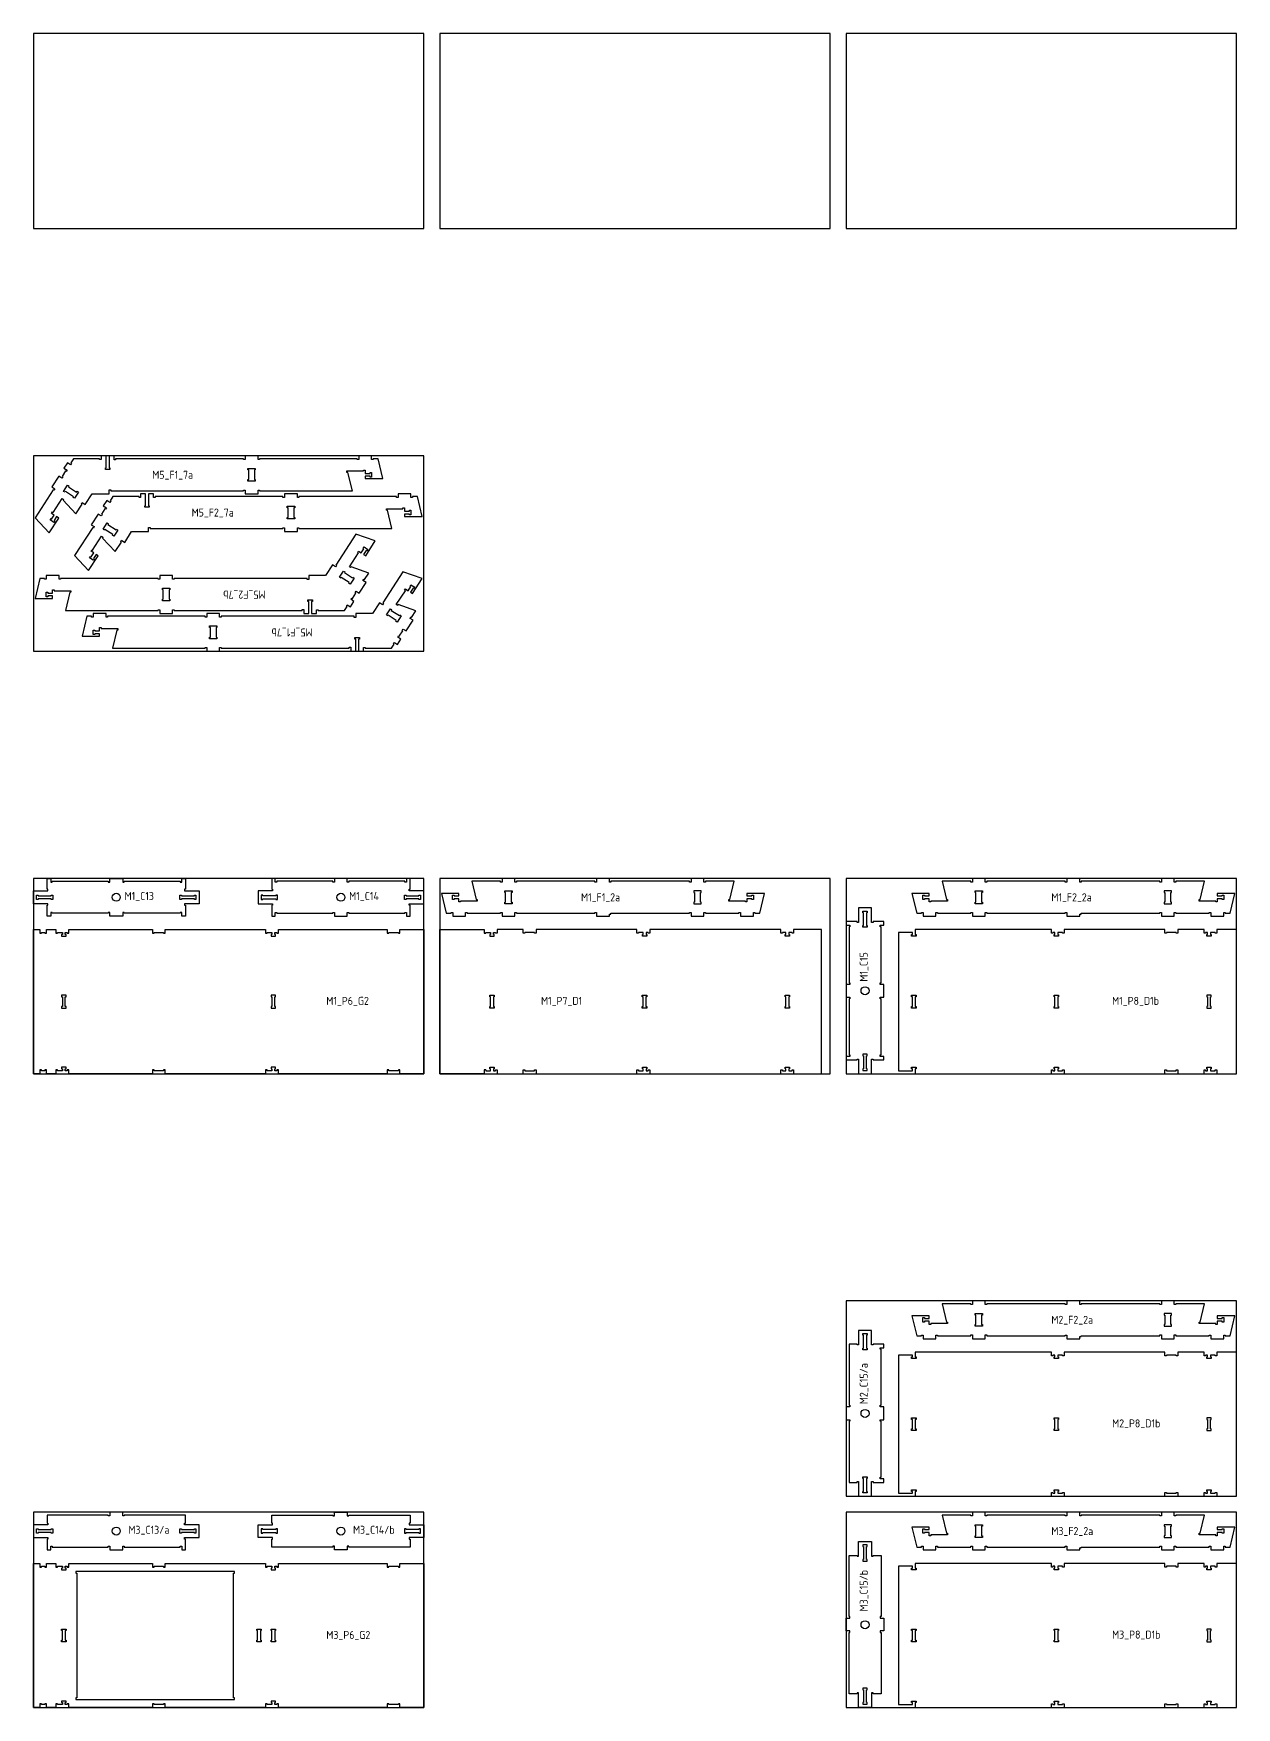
# Model space of a CAD drawing. Header units: millimetres. Extents: x -18174 to 50972, y 6312 to 16778.
# Drawn here: x -2268 to 5252, y 6313 to 16773 of the extents above; entities that cross this region are included whole.
import ezdxf

# ---------------------------------------------------------------- set-up
doc = ezdxf.new("R2010")
doc.units = ezdxf.units.MM
doc.header["$MEASUREMENT"] = 0
for name, color, linetype in [('freeswerk_CODES', 50, 'Continuous'), ('freeswerk_ELEMENTEN', 7, 'Continuous'), ('freeswerk_PLATEN', 3, 'Continuous')]:
    doc.layers.add(name, color=color, linetype=linetype)

msp = doc.modelspace()

# ---------------------------------------------------------------- linework, layer by layer
for centre in [(-1750, 11375), (-346, 11375), (2930, 10791), (2930, 8150), (-1750, 7415), (-346, 7415), (2930, 6830)]:
    msp.add_circle(centre, 25)
at = {"layer": 'freeswerk_ELEMENTEN'}
for points in [[(-2085, 14002), (-2091, 13994), (-2110, 14006), (-2153, 13939), (-2134, 13927), (-2140, 13918), (-2144, 13921), (-2258, 13746), (-2170, 13653), (-2110, 13745), (-2123, 13754), (-2139, 13729), (-2135, 13726), (-2140, 13717), (-2164, 13733), (-2158, 13741), (-2154, 13738), (-2138, 13763), (-2155, 13774), (-2149, 13783), (-2145, 13780), (-2088, 13867), (-2080, 13861), (-2083, 13856), (-2003, 13771), (-1964, 13831), (-1968, 13833), (-1963, 13842), (-1944, 13829), (-1900, 13897), (-1795, 13897), (-1795, 13921), (-1785, 13921), (-1785, 13915), (-954, 13915), (-954, 13920), (-944, 13920), (-944, 13897), (-864, 13897), (-864, 13920), (-854, 13920), (-854, 13915), (-274, 13915), (-302, 14029), (-308, 14029), (-308, 14039), (-204, 14039), (-204, 14044), (-194, 14044), (-194, 14024), (-164, 14024), (-164, 14029), (-154, 14029), (-154, 14001), (-164, 14001), (-164, 14006), (-194, 14006), (-194, 13991), (-84, 13991), (-114, 14115), (-144, 14115), (-144, 14110), (-154, 14110), (-154, 14133), (-234, 14133), (-234, 14110), (-244, 14110), (-244, 14115), (-854, 14115), (-854, 14110), (-864, 14110), (-864, 14133), (-944, 14133), (-944, 14110), (-954, 14110), (-954, 14115), (-1754, 14115), (-1754, 14109), (-1764, 14109), (-1764, 14133), (-1795, 14133), (-1795, 14058), (-1790, 14058), (-1790, 14048), (-1818, 14048), (-1818, 14058), (-1813, 14058), (-1813, 14133), (-1844, 14133), (-1844, 14110), (-1854, 14110), (-1854, 14115), (-2018, 14115), (-2035, 14089), (-2031, 14086), (-2036, 14078), (-2055, 14090), (-2077, 14057), (-2058, 14044), (-2063, 14036), (-2067, 14039), (-2089, 14005)], [(-881, 14055), (-881, 14045), (-886, 14045), (-886, 13985), (-881, 13985), (-881, 13975), (-927, 13975), (-927, 13985), (-922, 13985), (-922, 14045), (-927, 14045), (-927, 14055)], [(-2070, 13906), (-2079, 13911), (-2054, 13950), (-2045, 13944), (-2048, 13940), (-1998, 13907), (-1995, 13912), (-1987, 13906), (-2012, 13868), (-2020, 13873), (-2017, 13877), (-2068, 13910)], [(-1839, 13766), (-1844, 13758), (-1864, 13770), (-1907, 13703), (-1888, 13691), (-1893, 13682), (-1897, 13685), (-2011, 13510), (-1924, 13417), (-1864, 13509), (-1876, 13518), (-1893, 13493), (-1889, 13490), (-1894, 13481), (-1917, 13497), (-1912, 13505), (-1908, 13502), (-1891, 13527), (-1908, 13538), (-1903, 13547), (-1899, 13544), (-1842, 13631), (-1834, 13625), (-1837, 13620), (-1757, 13535), (-1718, 13595), (-1722, 13597), (-1717, 13606), (-1697, 13593), (-1654, 13661), (-1549, 13661), (-1549, 13685), (-1539, 13685), (-1539, 13679), (-708, 13679), (-708, 13684), (-698, 13684), (-698, 13661), (-618, 13661), (-618, 13684), (-608, 13684), (-608, 13679), (-28, 13679), (-55, 13793), (-61, 13793), (-61, 13803), (42, 13803), (42, 13808), (52, 13808), (52, 13788), (82, 13788), (82, 13793), (92, 13793), (92, 13765), (82, 13765), (82, 13770), (52, 13770), (52, 13755), (162, 13755), (132, 13879), (102, 13879), (102, 13874), (92, 13874), (92, 13897), (12, 13897), (12, 13874), (2, 13874), (2, 13879), (-608, 13879), (-608, 13874), (-618, 13874), (-618, 13897), (-698, 13897), (-698, 13874), (-708, 13874), (-708, 13879), (-1508, 13879), (-1508, 13873), (-1518, 13873), (-1518, 13897), (-1549, 13897), (-1549, 13822), (-1544, 13822), (-1544, 13812), (-1572, 13812), (-1572, 13822), (-1567, 13822), (-1567, 13897), (-1598, 13897), (-1598, 13874), (-1608, 13874), (-1608, 13879), (-1772, 13879), (-1788, 13853), (-1784, 13850), (-1790, 13842), (-1809, 13854), (-1831, 13821), (-1812, 13808), (-1817, 13800), (-1821, 13803), (-1843, 13769)], [(-635, 13819), (-635, 13809), (-640, 13809), (-640, 13749), (-635, 13749), (-635, 13739), (-681, 13739), (-681, 13749), (-676, 13749), (-676, 13809), (-681, 13809), (-681, 13819)], [(-1824, 13670), (-1832, 13675), (-1807, 13714), (-1799, 13708), (-1802, 13704), (-1751, 13671), (-1749, 13676), (-1740, 13670), (-1765, 13632), (-1774, 13637), (-1771, 13641), (-1821, 13674)], [(-557, 13367), (-1388, 13367), (-1388, 13362), (-1398, 13362), (-1398, 13385), (-1478, 13385), (-1478, 13362), (-1488, 13362), (-1488, 13367), (-2098, 13367), (-2098, 13362), (-2108, 13362), (-2108, 13385), (-2188, 13385), (-2188, 13362), (-2198, 13362), (-2198, 13367), (-2228, 13367), (-2258, 13243), (-2148, 13243), (-2148, 13258), (-2178, 13258), (-2178, 13253), (-2188, 13253), (-2188, 13281), (-2178, 13281), (-2178, 13276), (-2148, 13276), (-2148, 13296), (-2138, 13296), (-2138, 13291), (-2034, 13291), (-2034, 13281), (-2040, 13281), (-2068, 13167), (-1488, 13167), (-1488, 13172), (-1478, 13172), (-1478, 13149), (-1398, 13149), (-1398, 13172), (-1388, 13172), (-1388, 13167), (-588, 13167), (-588, 13173), (-578, 13173), (-578, 13149), (-547, 13149), (-547, 13224), (-552, 13224), (-552, 13234), (-524, 13234), (-524, 13224), (-529, 13224), (-529, 13149), (-498, 13149), (-498, 13172), (-488, 13172), (-488, 13167), (-324, 13167), (-307, 13192), (-311, 13195), (-306, 13203), (-286, 13191), (-265, 13224), (-284, 13237), (-278, 13245), (-274, 13242), (-252, 13276), (-257, 13279), (-251, 13287), (-232, 13275), (-188, 13342), (-208, 13354), (-202, 13363), (-198, 13360), (-171, 13401), (-282, 13440), (-285, 13435), (-293, 13440), (-237, 13527), (-241, 13530), (-236, 13538), (-219, 13527), (-203, 13553), (-207, 13555), (-201, 13564), (-178, 13548), (-183, 13540), (-188, 13543), (-204, 13518), (-191, 13509), (-131, 13602), (-252, 13644), (-378, 13450), (-373, 13448), (-379, 13439), (-398, 13452), (-442, 13385), (-547, 13385), (-547, 13360), (-557, 13360)], [(-263, 13131), (-1094, 13131), (-1094, 13126), (-1104, 13126), (-1104, 13149), (-1184, 13149), (-1184, 13126), (-1194, 13126), (-1194, 13131), (-1804, 13131), (-1804, 13126), (-1814, 13126), (-1814, 13149), (-1894, 13149), (-1894, 13126), (-1904, 13126), (-1904, 13131), (-1934, 13131), (-1964, 13007), (-1854, 13007), (-1854, 13022), (-1884, 13022), (-1884, 13017), (-1894, 13017), (-1894, 13045), (-1884, 13045), (-1884, 13040), (-1854, 13040), (-1854, 13060), (-1844, 13060), (-1844, 13055), (-1741, 13055), (-1741, 13045), (-1746, 13045), (-1774, 12931), (-1194, 12931), (-1194, 12936), (-1184, 12936), (-1184, 12913), (-1104, 12913), (-1104, 12936), (-1094, 12936), (-1094, 12931), (-294, 12931), (-294, 12937), (-284, 12937), (-284, 12913), (-253, 12913), (-253, 12988), (-258, 12988), (-258, 12998), (-230, 12998), (-230, 12988), (-235, 12988), (-235, 12913), (-204, 12913), (-204, 12936), (-194, 12936), (-194, 12931), (-30, 12931), (-13, 12956), (-17, 12959), (-12, 12967), (7, 12955), (29, 12988), (10, 13001), (15, 13009), (19, 13006), (41, 13040), (37, 13043), (43, 13051), (62, 13039), (105, 13106), (86, 13118), (92, 13127), (96, 13124), (123, 13165), (12, 13204), (9, 13199), (0, 13204), (57, 13291), (52, 13294), (58, 13302), (75, 13291), (91, 13317), (87, 13319), (92, 13328), (116, 13312), (110, 13304), (106, 13307), (90, 13282), (102, 13273), (162, 13366), (42, 13408), (-84, 13214), (-80, 13212), (-85, 13203), (-104, 13216), (-148, 13149), (-253, 13149), (-253, 13124), (-263, 13124)], [(-294, 13341), (-344, 13374), (-347, 13369), (-355, 13375), (-330, 13413), (-322, 13408), (-324, 13404), (-274, 13371), (-271, 13375), (-263, 13370), (-288, 13331), (-296, 13337)], [(-1420, 13237), (-1415, 13237), (-1415, 13227), (-1461, 13227), (-1461, 13237), (-1456, 13237), (-1456, 13297), (-1461, 13297), (-1461, 13307), (-1415, 13307), (-1415, 13297), (-1420, 13297)], [(0, 13105), (-50, 13138), (-53, 13133), (-61, 13139), (-36, 13177), (-28, 13172), (-31, 13168), (20, 13135), (22, 13139), (31, 13134), (6, 13095), (-3, 13101)], [(-1126, 13001), (-1121, 13001), (-1121, 12991), (-1167, 12991), (-1167, 13001), (-1162, 13001), (-1162, 13061), (-1167, 13061), (-1167, 13071), (-1121, 13071), (-1121, 13061), (-1126, 13061)], [(-1790, 11280), (-1800, 11280), (-1800, 11275), (-2150, 11275), (-2150, 11280), (-2160, 11280), (-2160, 11257), (-2182, 11257), (-2182, 11325), (-2177, 11325), (-2177, 11335), (-2268, 11335), (-2268, 11415), (-2177, 11415), (-2177, 11425), (-2182, 11425), (-2182, 11493), (-2160, 11493), (-2160, 11470), (-2150, 11470), (-2150, 11475), (-1800, 11475), (-1800, 11470), (-1790, 11470), (-1790, 11493), (-1710, 11493), (-1710, 11470), (-1700, 11470), (-1700, 11475), (-1350, 11475), (-1350, 11470), (-1340, 11470), (-1340, 11493), (-1318, 11493), (-1318, 11425), (-1323, 11425), (-1323, 11415), (-1232, 11415), (-1232, 11335), (-1323, 11335), (-1323, 11325), (-1318, 11325), (-1318, 11257), (-1340, 11257), (-1340, 11280), (-1350, 11280), (-1350, 11275), (-1700, 11275), (-1700, 11280), (-1710, 11280), (-1710, 11257), (-1790, 11257)], [(86, 11425), (86, 11493), (64, 11493), (64, 11470), (54, 11470), (54, 11475), (-296, 11475), (-296, 11470), (-306, 11470), (-306, 11493), (-386, 11493), (-386, 11470), (-396, 11470), (-396, 11475), (-746, 11475), (-746, 11470), (-756, 11470), (-756, 11493), (-778, 11493), (-778, 11425), (-773, 11425), (-773, 11415), (-864, 11415), (-864, 11335), (-773, 11335), (-773, 11325), (-778, 11325), (-778, 11257), (-756, 11257), (-756, 11280), (-746, 11280), (-746, 11275), (-396, 11275), (-396, 11280), (-386, 11280), (-386, 11257), (-306, 11257), (-306, 11280), (-296, 11280), (-296, 11275), (54, 11275), (54, 11280), (64, 11280), (64, 11257), (86, 11257), (86, 11325), (81, 11325), (81, 11335), (172, 11335), (172, 11415), (81, 11415), (81, 11425)], [(506, 11351), (402, 11351), (402, 11346), (392, 11346), (392, 11366), (362, 11366), (362, 11361), (352, 11361), (352, 11389), (362, 11389), (362, 11384), (392, 11384), (392, 11399), (282, 11399), (313, 11275), (343, 11275), (343, 11280), (353, 11280), (353, 11257), (433, 11257), (433, 11280), (443, 11280), (443, 11275), (651, 11275), (651, 11281), (661, 11281), (661, 11257), (741, 11257), (741, 11281), (751, 11281), (751, 11275), (1242, 11275), (1242, 11280), (1252, 11280), (1252, 11257), (1332, 11257), (1332, 11270), (1342, 11270), (1342, 11275), (1833, 11275), (1833, 11281), (1843, 11281), (1843, 11257), (1923, 11257), (1923, 11281), (1933, 11281), (1933, 11275), (2142, 11275), (2142, 11280), (2152, 11280), (2152, 11257), (2232, 11257), (2232, 11280), (2242, 11280), (2242, 11275), (2272, 11275), (2302, 11399), (2192, 11399), (2192, 11384), (2222, 11384), (2222, 11389), (2232, 11389), (2232, 11361), (2222, 11361), (2222, 11366), (2192, 11366), (2192, 11346), (2182, 11346), (2182, 11351), (2079, 11351), (2079, 11361), (2085, 11361), (2112, 11475), (1933, 11475), (1933, 11470), (1923, 11470), (1923, 11493), (1843, 11493), (1843, 11470), (1833, 11470), (1833, 11475), (1342, 11475), (1342, 11470), (1332, 11470), (1332, 11493), (1252, 11493), (1252, 11470), (1242, 11470), (1242, 11475), (751, 11475), (751, 11470), (741, 11470), (741, 11493), (661, 11493), (661, 11470), (651, 11470), (651, 11475), (472, 11475), (500, 11361), (506, 11361)], [(683, 11345), (683, 11405), (678, 11405), (678, 11415), (724, 11415), (724, 11405), (719, 11405), (719, 11345), (724, 11345), (724, 11335), (678, 11335), (678, 11345)], [(1860, 11415), (1860, 11405), (1865, 11405), (1865, 11345), (1860, 11345), (1860, 11335), (1906, 11335), (1906, 11345), (1901, 11345), (1901, 11405), (1906, 11405), (1906, 11415)], [(3446, 11351), (3342, 11351), (3342, 11346), (3332, 11346), (3332, 11366), (3302, 11366), (3302, 11361), (3292, 11361), (3292, 11389), (3302, 11389), (3302, 11384), (3332, 11384), (3332, 11399), (3222, 11399), (3253, 11275), (3283, 11275), (3283, 11280), (3293, 11280), (3293, 11257), (3373, 11257), (3373, 11280), (3383, 11280), (3383, 11275), (3591, 11275), (3591, 11281), (3601, 11281), (3601, 11257), (3681, 11257), (3681, 11281), (3691, 11281), (3691, 11275), (4182, 11275), (4182, 11280), (4192, 11280), (4192, 11257), (4272, 11257), (4272, 11270), (4282, 11270), (4282, 11275), (4773, 11275), (4773, 11281), (4783, 11281), (4783, 11257), (4863, 11257), (4863, 11281), (4873, 11281), (4873, 11275), (5082, 11275), (5082, 11280), (5092, 11280), (5092, 11257), (5172, 11257), (5172, 11280), (5182, 11280), (5182, 11275), (5212, 11275), (5242, 11399), (5132, 11399), (5132, 11384), (5162, 11384), (5162, 11389), (5172, 11389), (5172, 11361), (5162, 11361), (5162, 11366), (5132, 11366), (5132, 11346), (5122, 11346), (5122, 11351), (5019, 11351), (5019, 11361), (5025, 11361), (5052, 11475), (4873, 11475), (4873, 11470), (4863, 11470), (4863, 11493), (4783, 11493), (4783, 11470), (4773, 11470), (4773, 11475), (4282, 11475), (4282, 11470), (4272, 11470), (4272, 11493), (4192, 11493), (4192, 11470), (4182, 11470), (4182, 11475), (3691, 11475), (3691, 11470), (3681, 11470), (3681, 11493), (3601, 11493), (3601, 11470), (3591, 11470), (3591, 11475), (3412, 11475), (3440, 11361), (3446, 11361)], [(3623, 11345), (3623, 11405), (3618, 11405), (3618, 11415), (3664, 11415), (3664, 11405), (3659, 11405), (3659, 11345), (3664, 11345), (3664, 11335), (3618, 11335), (3618, 11345)], [(4800, 11415), (4800, 11405), (4805, 11405), (4805, 11345), (4800, 11345), (4800, 11335), (4846, 11335), (4846, 11345), (4841, 11345), (4841, 11405), (4846, 11405), (4846, 11415)], [(-2157, 11389), (-2147, 11389), (-2147, 11361), (-2157, 11361), (-2157, 11366), (-2238, 11366), (-2238, 11361), (-2248, 11361), (-2248, 11389), (-2238, 11389), (-2238, 11384), (-2157, 11384)], [(-1262, 11361), (-1262, 11366), (-1343, 11366), (-1343, 11361), (-1353, 11361), (-1353, 11389), (-1343, 11389), (-1343, 11384), (-1262, 11384), (-1262, 11389), (-1252, 11389), (-1252, 11361)], [(-834, 11384), (-834, 11389), (-844, 11389), (-844, 11361), (-834, 11361), (-834, 11366), (-753, 11366), (-753, 11361), (-743, 11361), (-743, 11389), (-753, 11389), (-753, 11384)], [(142, 11366), (61, 11366), (61, 11361), (51, 11361), (51, 11389), (61, 11389), (61, 11384), (142, 11384), (142, 11389), (152, 11389), (152, 11361), (142, 11361)], [(2880, 11223), (2812, 11223), (2812, 11201), (2835, 11201), (2835, 11191), (2830, 11191), (2830, 10841), (2835, 10841), (2835, 10831), (2812, 10831), (2812, 10751), (2835, 10751), (2835, 10741), (2830, 10741), (2830, 10391), (2835, 10391), (2835, 10381), (2812, 10381), (2812, 10359), (2880, 10359), (2880, 10364), (2890, 10364), (2890, 10273), (2970, 10273), (2970, 10364), (2980, 10364), (2980, 10359), (3048, 10359), (3048, 10381), (3025, 10381), (3025, 10391), (3030, 10391), (3030, 10741), (3025, 10741), (3025, 10751), (3048, 10751), (3048, 10831), (3025, 10831), (3025, 10841), (3030, 10841), (3030, 11191), (3025, 11191), (3025, 11201), (3048, 11201), (3048, 11223), (2980, 11223), (2980, 11218), (2970, 11218), (2970, 11309), (2890, 11309), (2890, 11218), (2880, 11218)], [(2939, 11279), (2939, 11198), (2944, 11198), (2944, 11188), (2916, 11188), (2916, 11198), (2921, 11198), (2921, 11279), (2916, 11279), (2916, 11289), (2944, 11289), (2944, 11279)], [(-2057, 10291), (-2069, 10291), (-2069, 10303), (-2064, 10303), (-2064, 10313), (-2092, 10313), (-2092, 10303), (-2087, 10303), (-2087, 10291), (-2117, 10291), (-2117, 10296), (-2127, 10296), (-2127, 10273), (-2187, 10273), (-2187, 10296), (-2197, 10296), (-2197, 10291), (-2217, 10291), (-2217, 10296), (-2227, 10296), (-2227, 10273), (-2268, 10273), (-2268, 11173), (-2227, 11173), (-2227, 11150), (-2217, 11150), (-2217, 11155), (-2197, 11155), (-2197, 11150), (-2187, 11150), (-2187, 11173), (-2127, 11173), (-2127, 11150), (-2117, 11150), (-2117, 11155), (-2087, 11155), (-2087, 11143), (-2092, 11143), (-2092, 11133), (-2064, 11133), (-2064, 11143), (-2069, 11143), (-2069, 11155), (-2057, 11155), (-2057, 11150), (-2047, 11150), (-2047, 11173), (-1524, 11173), (-1524, 11150), (-1514, 11150), (-1514, 11155), (-1454, 11155), (-1454, 11150), (-1444, 11150), (-1444, 11173), (-817, 11173), (-817, 11150), (-807, 11150), (-807, 11155), (-777, 11155), (-777, 11143), (-782, 11143), (-782, 11133), (-754, 11133), (-754, 11143), (-759, 11143), (-759, 11155), (-747, 11155), (-747, 11150), (-737, 11150), (-737, 11173), (-57, 11173), (-57, 11150), (-47, 11150), (-47, 11155), (13, 11155), (13, 11150), (23, 11150), (23, 11173), (172, 11173), (172, 10273), (23, 10273), (23, 10296), (13, 10296), (13, 10291), (-47, 10291), (-47, 10296), (-57, 10296), (-57, 10273), (-737, 10273), (-737, 10296), (-747, 10296), (-747, 10291), (-759, 10291), (-759, 10303), (-754, 10303), (-754, 10313), (-782, 10313), (-782, 10303), (-777, 10303), (-777, 10291), (-807, 10291), (-807, 10296), (-817, 10296), (-817, 10273), (-1444, 10273), (-1444, 10296), (-1454, 10296), (-1454, 10291), (-1514, 10291), (-1514, 10296), (-1524, 10296), (-1524, 10273), (-2047, 10273), (-2047, 10296), (-2057, 10296)], [(4885, 11150), (4875, 11150), (4875, 11155), (4815, 11155), (4815, 11150), (4805, 11150), (4805, 11173), (4175, 11173), (4175, 11150), (4165, 11150), (4165, 11155), (4135, 11155), (4135, 11143), (4140, 11143), (4140, 11133), (4112, 11133), (4112, 11143), (4117, 11143), (4117, 11155), (4105, 11155), (4105, 11150), (4095, 11150), (4095, 11173), (3244, 11173), (3244, 11143), (3249, 11143), (3249, 11133), (3221, 11133), (3221, 11143), (3226, 11143), (3226, 11155), (3139, 11155), (3139, 10291), (3226, 10291), (3226, 10303), (3221, 10303), (3221, 10313), (3249, 10313), (3249, 10303), (3244, 10303), (3244, 10273), (4095, 10273), (4095, 10296), (4105, 10296), (4105, 10291), (4117, 10291), (4117, 10303), (4112, 10303), (4112, 10313), (4140, 10313), (4140, 10303), (4135, 10303), (4135, 10291), (4165, 10291), (4165, 10296), (4175, 10296), (4175, 10273), (4805, 10273), (4805, 10296), (4815, 10296), (4815, 10291), (4875, 10291), (4875, 10296), (4885, 10296), (4885, 10273), (5049, 10273), (5049, 10296), (5059, 10296), (5059, 10291), (5071, 10291), (5071, 10303), (5066, 10303), (5066, 10313), (5094, 10313), (5094, 10303), (5089, 10303), (5089, 10291), (5119, 10291), (5119, 10296), (5129, 10296), (5129, 10273), (5252, 10273), (5252, 11173), (5129, 11173), (5129, 11150), (5119, 11150), (5119, 11155), (5089, 11155), (5089, 11143), (5094, 11143), (5094, 11133), (5066, 11133), (5066, 11143), (5071, 11143), (5071, 11155), (5059, 11155), (5059, 11150), (5049, 11150), (5049, 11173), (4885, 11173)], [(-2064, 10683), (-2064, 10693), (-2069, 10693), (-2069, 10753), (-2064, 10753), (-2064, 10763), (-2092, 10763), (-2092, 10753), (-2087, 10753), (-2087, 10693), (-2092, 10693), (-2092, 10683)], [(-759, 10753), (-754, 10753), (-754, 10763), (-782, 10763), (-782, 10753), (-777, 10753), (-777, 10693), (-782, 10693), (-782, 10683), (-754, 10683), (-754, 10693), (-759, 10693)], [(613, 10683), (585, 10683), (585, 10693), (590, 10693), (590, 10753), (585, 10753), (585, 10763), (613, 10763), (613, 10753), (608, 10753), (608, 10693), (613, 10693)], [(1543, 10693), (1543, 10753), (1538, 10753), (1538, 10763), (1566, 10763), (1566, 10753), (1561, 10753), (1561, 10693), (1566, 10693), (1566, 10683), (1538, 10683), (1538, 10693)], [(2435, 10693), (2435, 10753), (2430, 10753), (2430, 10763), (2458, 10763), (2458, 10753), (2453, 10753), (2453, 10693), (2458, 10693), (2458, 10683), (2430, 10683), (2430, 10693)], [(3221, 10693), (3226, 10693), (3226, 10753), (3221, 10753), (3221, 10763), (3249, 10763), (3249, 10753), (3244, 10753), (3244, 10693), (3249, 10693), (3249, 10683), (3221, 10683)], [(4140, 10763), (4140, 10753), (4135, 10753), (4135, 10693), (4140, 10693), (4140, 10683), (4112, 10683), (4112, 10693), (4117, 10693), (4117, 10753), (4112, 10753), (4112, 10763)], [(5089, 10753), (5094, 10753), (5094, 10763), (5066, 10763), (5066, 10753), (5071, 10753), (5071, 10693), (5066, 10693), (5066, 10683), (5094, 10683), (5094, 10693), (5089, 10693)], [(2921, 10303), (2916, 10303), (2916, 10293), (2944, 10293), (2944, 10303), (2939, 10303), (2939, 10384), (2944, 10384), (2944, 10394), (2916, 10394), (2916, 10384), (2921, 10384)], [(3446, 8711), (3342, 8711), (3342, 8706), (3332, 8706), (3332, 8726), (3302, 8726), (3302, 8721), (3292, 8721), (3292, 8749), (3302, 8749), (3302, 8744), (3332, 8744), (3332, 8759), (3222, 8759), (3253, 8635), (3283, 8635), (3283, 8640), (3293, 8640), (3293, 8617), (3373, 8617), (3373, 8640), (3383, 8640), (3383, 8635), (3591, 8635), (3591, 8641), (3601, 8641), (3601, 8617), (3681, 8617), (3681, 8641), (3691, 8641), (3691, 8635), (4182, 8635), (4182, 8640), (4192, 8640), (4192, 8617), (4272, 8617), (4272, 8630), (4282, 8630), (4282, 8635), (4773, 8635), (4773, 8641), (4783, 8641), (4783, 8617), (4863, 8617), (4863, 8641), (4873, 8641), (4873, 8635), (5082, 8635), (5082, 8640), (5092, 8640), (5092, 8617), (5172, 8617), (5172, 8640), (5182, 8640), (5182, 8635), (5212, 8635), (5242, 8759), (5132, 8759), (5132, 8744), (5162, 8744), (5162, 8749), (5172, 8749), (5172, 8721), (5162, 8721), (5162, 8726), (5132, 8726), (5132, 8706), (5122, 8706), (5122, 8711), (5019, 8711), (5019, 8721), (5025, 8721), (5052, 8835), (4873, 8835), (4873, 8830), (4863, 8830), (4863, 8853), (4783, 8853), (4783, 8830), (4773, 8830), (4773, 8835), (4282, 8835), (4282, 8830), (4272, 8830), (4272, 8853), (4192, 8853), (4192, 8830), (4182, 8830), (4182, 8835), (3691, 8835), (3691, 8830), (3681, 8830), (3681, 8853), (3601, 8853), (3601, 8830), (3591, 8830), (3591, 8835), (3412, 8835), (3440, 8721), (3446, 8721)], [(3623, 8705), (3623, 8765), (3618, 8765), (3618, 8775), (3664, 8775), (3664, 8765), (3659, 8765), (3659, 8705), (3664, 8705), (3664, 8695), (3618, 8695), (3618, 8705)], [(4800, 8775), (4800, 8765), (4805, 8765), (4805, 8705), (4800, 8705), (4800, 8695), (4846, 8695), (4846, 8705), (4841, 8705), (4841, 8765), (4846, 8765), (4846, 8775)], [(2880, 8583), (2830, 8583), (2830, 8201), (2835, 8201), (2835, 8191), (2812, 8191), (2812, 8111), (2835, 8111), (2835, 8101), (2830, 8101), (2830, 7719), (2880, 7719), (2880, 7724), (2890, 7724), (2890, 7633), (2970, 7633), (2970, 7724), (2980, 7724), (2980, 7719), (3048, 7719), (3048, 7741), (3025, 7741), (3025, 7751), (3030, 7751), (3030, 8101), (3025, 8101), (3025, 8111), (3048, 8111), (3048, 8191), (3025, 8191), (3025, 8201), (3030, 8201), (3030, 8551), (3025, 8551), (3025, 8561), (3048, 8561), (3048, 8583), (2980, 8583), (2980, 8578), (2970, 8578), (2970, 8669), (2890, 8669), (2890, 8578), (2880, 8578)], [(2944, 8639), (2939, 8639), (2939, 8558), (2944, 8558), (2944, 8548), (2916, 8548), (2916, 8558), (2921, 8558), (2921, 8639), (2916, 8639), (2916, 8649), (2944, 8649)], [(4885, 8510), (4875, 8510), (4875, 8515), (4815, 8515), (4815, 8510), (4805, 8510), (4805, 8533), (4175, 8533), (4175, 8510), (4165, 8510), (4165, 8515), (4135, 8515), (4135, 8503), (4140, 8503), (4140, 8493), (4112, 8493), (4112, 8503), (4117, 8503), (4117, 8515), (4105, 8515), (4105, 8510), (4095, 8510), (4095, 8533), (3244, 8533), (3244, 8503), (3249, 8503), (3249, 8493), (3221, 8493), (3221, 8503), (3226, 8503), (3226, 8515), (3139, 8515), (3139, 7651), (3226, 7651), (3226, 7663), (3221, 7663), (3221, 7673), (3249, 7673), (3249, 7663), (3244, 7663), (3244, 7633), (4095, 7633), (4095, 7656), (4105, 7656), (4105, 7651), (4117, 7651), (4117, 7663), (4112, 7663), (4112, 7673), (4140, 7673), (4140, 7663), (4135, 7663), (4135, 7651), (4165, 7651), (4165, 7656), (4175, 7656), (4175, 7633), (4805, 7633), (4805, 7656), (4815, 7656), (4815, 7651), (4875, 7651), (4875, 7656), (4885, 7656), (4885, 7633), (5049, 7633), (5049, 7656), (5059, 7656), (5059, 7651), (5071, 7651), (5071, 7663), (5066, 7663), (5066, 7673), (5094, 7673), (5094, 7663), (5089, 7663), (5089, 7651), (5119, 7651), (5119, 7656), (5129, 7656), (5129, 7633), (5252, 7633), (5252, 8533), (5129, 8533), (5129, 8510), (5119, 8510), (5119, 8515), (5089, 8515), (5089, 8503), (5094, 8503), (5094, 8493), (5066, 8493), (5066, 8503), (5071, 8503), (5071, 8515), (5059, 8515), (5059, 8510), (5049, 8510), (5049, 8533), (4885, 8533)], [(3221, 8053), (3226, 8053), (3226, 8113), (3221, 8113), (3221, 8123), (3249, 8123), (3249, 8113), (3244, 8113), (3244, 8053), (3249, 8053), (3249, 8043), (3221, 8043)], [(4140, 8123), (4140, 8113), (4135, 8113), (4135, 8053), (4140, 8053), (4140, 8043), (4112, 8043), (4112, 8053), (4117, 8053), (4117, 8113), (4112, 8113), (4112, 8123)], [(5089, 8113), (5094, 8113), (5094, 8123), (5066, 8123), (5066, 8113), (5071, 8113), (5071, 8053), (5066, 8053), (5066, 8043), (5094, 8043), (5094, 8053), (5089, 8053)], [(2916, 7663), (2921, 7663), (2921, 7744), (2916, 7744), (2916, 7754), (2944, 7754), (2944, 7744), (2939, 7744), (2939, 7663), (2944, 7663), (2944, 7653), (2916, 7653)], [(-1232, 7455), (-1323, 7455), (-1323, 7465), (-1318, 7465), (-1318, 7515), (-1700, 7515), (-1700, 7510), (-1710, 7510), (-1710, 7533), (-1790, 7533), (-1790, 7510), (-1800, 7510), (-1800, 7515), (-2182, 7515), (-2182, 7465), (-2177, 7465), (-2177, 7455), (-2268, 7455), (-2268, 7375), (-2177, 7375), (-2177, 7365), (-2182, 7365), (-2182, 7297), (-2160, 7297), (-2160, 7320), (-2150, 7320), (-2150, 7315), (-1800, 7315), (-1800, 7320), (-1790, 7320), (-1790, 7297), (-1710, 7297), (-1710, 7320), (-1700, 7320), (-1700, 7315), (-1350, 7315), (-1350, 7320), (-1340, 7320), (-1340, 7297), (-1318, 7297), (-1318, 7365), (-1323, 7365), (-1323, 7375), (-1232, 7375)], [(-396, 7320), (-396, 7315), (-778, 7315), (-778, 7365), (-773, 7365), (-773, 7375), (-864, 7375), (-864, 7455), (-773, 7455), (-773, 7465), (-778, 7465), (-778, 7515), (-396, 7515), (-396, 7510), (-386, 7510), (-386, 7533), (-306, 7533), (-306, 7510), (-296, 7510), (-296, 7515), (86, 7515), (86, 7465), (81, 7465), (81, 7455), (172, 7455), (172, 7375), (81, 7375), (81, 7365), (86, 7365), (86, 7315), (-296, 7315), (-296, 7320), (-306, 7320), (-306, 7297), (-386, 7297), (-386, 7320)], [(3446, 7391), (3342, 7391), (3342, 7386), (3332, 7386), (3332, 7406), (3302, 7406), (3302, 7401), (3292, 7401), (3292, 7429), (3302, 7429), (3302, 7424), (3332, 7424), (3332, 7439), (3222, 7439), (3253, 7315), (3283, 7315), (3283, 7320), (3293, 7320), (3293, 7297), (3373, 7297), (3373, 7320), (3383, 7320), (3383, 7315), (3591, 7315), (3591, 7321), (3601, 7321), (3601, 7297), (3681, 7297), (3681, 7321), (3691, 7321), (3691, 7315), (4182, 7315), (4182, 7320), (4192, 7320), (4192, 7297), (4272, 7297), (4272, 7310), (4282, 7310), (4282, 7315), (4773, 7315), (4773, 7321), (4783, 7321), (4783, 7297), (4863, 7297), (4863, 7321), (4873, 7321), (4873, 7315), (5082, 7315), (5082, 7320), (5092, 7320), (5092, 7297), (5172, 7297), (5172, 7320), (5182, 7320), (5182, 7315), (5212, 7315), (5242, 7439), (5132, 7439), (5132, 7424), (5162, 7424), (5162, 7429), (5172, 7429), (5172, 7401), (5162, 7401), (5162, 7406), (5132, 7406), (5132, 7386), (5122, 7386), (5122, 7391), (5019, 7391), (5019, 7401), (5025, 7401), (5052, 7515), (4873, 7515), (4873, 7510), (4863, 7510), (4863, 7533), (4783, 7533), (4783, 7510), (4773, 7510), (4773, 7515), (4282, 7515), (4282, 7510), (4272, 7510), (4272, 7533), (4192, 7533), (4192, 7510), (4182, 7510), (4182, 7515), (3691, 7515), (3691, 7510), (3681, 7510), (3681, 7533), (3601, 7533), (3601, 7510), (3591, 7510), (3591, 7515), (3412, 7515), (3440, 7401), (3446, 7401)], [(-2157, 7429), (-2147, 7429), (-2147, 7401), (-2157, 7401), (-2157, 7406), (-2238, 7406), (-2238, 7401), (-2248, 7401), (-2248, 7429), (-2238, 7429), (-2238, 7424), (-2157, 7424)], [(-1262, 7406), (-1343, 7406), (-1343, 7401), (-1353, 7401), (-1353, 7429), (-1343, 7429), (-1343, 7424), (-1262, 7424), (-1262, 7429), (-1252, 7429), (-1252, 7401), (-1262, 7401)], [(-834, 7406), (-753, 7406), (-753, 7401), (-743, 7401), (-743, 7429), (-753, 7429), (-753, 7424), (-834, 7424), (-834, 7429), (-844, 7429), (-844, 7401), (-834, 7401)], [(61, 7429), (51, 7429), (51, 7401), (61, 7401), (61, 7406), (142, 7406), (142, 7401), (152, 7401), (152, 7429), (142, 7429), (142, 7424), (61, 7424)], [(3623, 7385), (3623, 7445), (3618, 7445), (3618, 7455), (3664, 7455), (3664, 7445), (3659, 7445), (3659, 7385), (3664, 7385), (3664, 7375), (3618, 7375), (3618, 7385)], [(4800, 7455), (4800, 7445), (4805, 7445), (4805, 7385), (4800, 7385), (4800, 7375), (4846, 7375), (4846, 7385), (4841, 7385), (4841, 7445), (4846, 7445), (4846, 7455)], [(3025, 6781), (3030, 6781), (3030, 6399), (2980, 6399), (2980, 6404), (2970, 6404), (2970, 6313), (2890, 6313), (2890, 6404), (2880, 6404), (2880, 6399), (2830, 6399), (2830, 6781), (2835, 6781), (2835, 6791), (2812, 6791), (2812, 6871), (2835, 6871), (2835, 6881), (2830, 6881), (2830, 7263), (2880, 7263), (2880, 7258), (2890, 7258), (2890, 7349), (2970, 7349), (2970, 7258), (2980, 7258), (2980, 7263), (3030, 7263), (3030, 6881), (3025, 6881), (3025, 6871), (3048, 6871), (3048, 6791), (3025, 6791)], [(2916, 7238), (2916, 7228), (2944, 7228), (2944, 7238), (2939, 7238), (2939, 7319), (2944, 7319), (2944, 7329), (2916, 7329), (2916, 7319), (2921, 7319), (2921, 7238)], [(-777, 6331), (-807, 6331), (-807, 6336), (-817, 6336), (-817, 6313), (-1444, 6313), (-1444, 6336), (-1454, 6336), (-1454, 6331), (-1514, 6331), (-1514, 6336), (-1524, 6336), (-1524, 6313), (-2047, 6313), (-2047, 6336), (-2057, 6336), (-2057, 6331), (-2069, 6331), (-2069, 6343), (-2064, 6343), (-2064, 6353), (-2092, 6353), (-2092, 6343), (-2087, 6343), (-2087, 6331), (-2117, 6331), (-2117, 6336), (-2127, 6336), (-2127, 6313), (-2187, 6313), (-2187, 6336), (-2197, 6336), (-2197, 6331), (-2217, 6331), (-2217, 6336), (-2227, 6336), (-2227, 6313), (-2268, 6313), (-2268, 7213), (-2227, 7213), (-2227, 7190), (-2217, 7190), (-2217, 7195), (-2197, 7195), (-2197, 7190), (-2187, 7190), (-2187, 7213), (-2127, 7213), (-2127, 7190), (-2117, 7190), (-2117, 7195), (-2087, 7195), (-2087, 7183), (-2092, 7183), (-2092, 7173), (-2064, 7173), (-2064, 7183), (-2069, 7183), (-2069, 7195), (-2057, 7195), (-2057, 7190), (-2047, 7190), (-2047, 7213), (-1524, 7213), (-1524, 7190), (-1514, 7190), (-1514, 7195), (-1454, 7195), (-1454, 7190), (-1444, 7190), (-1444, 7213), (-817, 7213), (-817, 7190), (-807, 7190), (-807, 7195), (-777, 7195), (-777, 7183), (-782, 7183), (-782, 7173), (-754, 7173), (-754, 7183), (-759, 7183), (-759, 7195), (-747, 7195), (-747, 7190), (-737, 7190), (-737, 7213), (-57, 7213), (-57, 7190), (-47, 7190), (-47, 7195), (13, 7195), (13, 7190), (23, 7190), (23, 7213), (172, 7213), (172, 6313), (23, 6313), (23, 6336), (13, 6336), (13, 6331), (-47, 6331), (-47, 6336), (-57, 6336), (-57, 6313), (-737, 6313), (-737, 6336), (-747, 6336), (-747, 6331), (-759, 6331), (-759, 6343), (-754, 6343), (-754, 6353), (-782, 6353), (-782, 6343), (-777, 6343)], [(-1012, 6363), (-1012, 6373), (-1017, 6373), (-1017, 7153), (-1012, 7153), (-1012, 7163), (-2002, 7163), (-2002, 7153), (-1997, 7153), (-1997, 6373), (-2002, 6373), (-2002, 6363)], [(4885, 7190), (4875, 7190), (4875, 7195), (4815, 7195), (4815, 7190), (4805, 7190), (4805, 7213), (4175, 7213), (4175, 7190), (4165, 7190), (4165, 7195), (4135, 7195), (4135, 7183), (4140, 7183), (4140, 7173), (4112, 7173), (4112, 7183), (4117, 7183), (4117, 7195), (4105, 7195), (4105, 7190), (4095, 7190), (4095, 7213), (3244, 7213), (3244, 7183), (3249, 7183), (3249, 7173), (3221, 7173), (3221, 7183), (3226, 7183), (3226, 7195), (3139, 7195), (3139, 6331), (3226, 6331), (3226, 6343), (3221, 6343), (3221, 6353), (3249, 6353), (3249, 6343), (3244, 6343), (3244, 6313), (4095, 6313), (4095, 6336), (4105, 6336), (4105, 6331), (4117, 6331), (4117, 6343), (4112, 6343), (4112, 6353), (4140, 6353), (4140, 6343), (4135, 6343), (4135, 6331), (4165, 6331), (4165, 6336), (4175, 6336), (4175, 6313), (4805, 6313), (4805, 6336), (4815, 6336), (4815, 6331), (4875, 6331), (4875, 6336), (4885, 6336), (4885, 6313), (5049, 6313), (5049, 6336), (5059, 6336), (5059, 6331), (5071, 6331), (5071, 6343), (5066, 6343), (5066, 6353), (5094, 6353), (5094, 6343), (5089, 6343), (5089, 6331), (5119, 6331), (5119, 6336), (5129, 6336), (5129, 6313), (5252, 6313), (5252, 7213), (5129, 7213), (5129, 7190), (5119, 7190), (5119, 7195), (5089, 7195), (5089, 7183), (5094, 7183), (5094, 7173), (5066, 7173), (5066, 7183), (5071, 7183), (5071, 7195), (5059, 7195), (5059, 7190), (5049, 7190), (5049, 7213), (4885, 7213)], [(-2092, 6803), (-2064, 6803), (-2064, 6793), (-2069, 6793), (-2069, 6733), (-2064, 6733), (-2064, 6723), (-2092, 6723), (-2092, 6733), (-2087, 6733), (-2087, 6793), (-2092, 6793)], [(-867, 6793), (-872, 6793), (-872, 6803), (-844, 6803), (-844, 6793), (-849, 6793), (-849, 6733), (-844, 6733), (-844, 6723), (-872, 6723), (-872, 6733), (-867, 6733)], [(-759, 6733), (-754, 6733), (-754, 6723), (-782, 6723), (-782, 6733), (-777, 6733), (-777, 6793), (-782, 6793), (-782, 6803), (-754, 6803), (-754, 6793), (-759, 6793)], [(3221, 6733), (3226, 6733), (3226, 6793), (3221, 6793), (3221, 6803), (3249, 6803), (3249, 6793), (3244, 6793), (3244, 6733), (3249, 6733), (3249, 6723), (3221, 6723)], [(4140, 6803), (4140, 6793), (4135, 6793), (4135, 6733), (4140, 6733), (4140, 6723), (4112, 6723), (4112, 6733), (4117, 6733), (4117, 6793), (4112, 6793), (4112, 6803)], [(5089, 6793), (5094, 6793), (5094, 6803), (5066, 6803), (5066, 6793), (5071, 6793), (5071, 6733), (5066, 6733), (5066, 6723), (5094, 6723), (5094, 6733), (5089, 6733)], [(2939, 6343), (2939, 6424), (2944, 6424), (2944, 6434), (2916, 6434), (2916, 6424), (2921, 6424), (2921, 6343), (2916, 6343), (2916, 6333), (2944, 6333), (2944, 6343)]]:
    msp.add_lwpolyline(points, close=True, dxfattribs=at)
for points in [[(560, 10296), (550, 10296), (550, 10273), (272, 10273), (272, 11173), (550, 11173), (550, 11150), (560, 11150), (560, 11155), (590, 11155), (590, 11143), (585, 11143), (585, 11133), (613, 11133), (613, 11143), (608, 11143), (608, 11155), (620, 11155)], [(560, 10296), (560, 10291), (590, 10291), (590, 10303), (585, 10303), (585, 10313), (613, 10313), (613, 10303), (608, 10303), (608, 10291), (620, 10291), (620, 10296), (630, 10296), (630, 10273), (794, 10273), (794, 10296), (804, 10296), (804, 10291), (864, 10291), (864, 10296), (874, 10296), (874, 10273), (1504, 10273), (1504, 10296), (1514, 10296), (1514, 10291), (1544, 10291), (1544, 10303), (1539, 10303), (1539, 10313), (1567, 10313), (1567, 10303), (1562, 10303), (1562, 10291), (1574, 10291), (1574, 10296), (1584, 10296), (1584, 10273), (2404, 10273), (2404, 10296), (2414, 10296), (2414, 10291), (2435, 10291), (2435, 10303), (2430, 10303), (2430, 10313), (2458, 10313), (2458, 10303), (2453, 10303), (2453, 10291), (2474, 10291), (2474, 10296), (2484, 10296), (2484, 10273), (2658, 10273), (2658, 11173), (2484, 11173), (2484, 11150), (2474, 11150), (2474, 11155), (2453, 11155), (2453, 11143), (2458, 11143), (2458, 11133), (2430, 11133), (2430, 11143), (2435, 11143), (2435, 11155), (2414, 11155), (2414, 11150), (2404, 11150), (2404, 11173), (1584, 11173), (1584, 11150), (1574, 11150), (1574, 11155), (1562, 11155), (1562, 11143), (1567, 11143), (1567, 11133), (1539, 11133), (1539, 11143), (1544, 11143), (1544, 11155), (1514, 11155), (1514, 11150), (1504, 11150), (1504, 11173), (874, 11173), (874, 11150), (864, 11150), (864, 11155), (804, 11155), (804, 11150), (794, 11150), (794, 11173), (630, 11173), (630, 11150), (620, 11150), (620, 11155)]]:
    msp.add_lwpolyline(points, dxfattribs=at)
at = {"layer": 'freeswerk_PLATEN'}
for points in [[(-2268, 15553), (172, 15553), (172, 16773), (-2268, 16773)], [(272, 15553), (2712, 15553), (2712, 16773), (272, 16773)], [(2812, 15553), (5252, 15553), (5252, 16773), (2812, 16773)], [(-2268, 12913), (172, 12913), (172, 14133), (-2268, 14133)], [(-2268, 10273), (172, 10273), (172, 11493), (-2268, 11493)], [(272, 10273), (2712, 10273), (2712, 11493), (272, 11493)], [(2812, 10273), (5252, 10273), (5252, 11493), (2812, 11493)], [(2812, 7633), (5252, 7633), (5252, 8853), (2812, 8853)], [(-2268, 6313), (172, 6313), (172, 7533), (-2268, 7533)], [(2812, 6313), (5252, 6313), (5252, 7533), (2812, 7533)]]:
    msp.add_lwpolyline(points, close=True, dxfattribs=at)

# ---------------------------------------------------------------- texts
at = {"layer": 'freeswerk_CODES', "char_height": 50, "attachment_point": 1}
for s, insert in [('{\\Fiso|c0;M5_F1_7a}', (-1525, 14040)), ('{\\Fiso|c0;M5_F2_7a}', (-1279, 13804)), ('{\\Fiso|c0;M1_C13}', (-1698, 11408)), ('{\\Fiso|c0;M1_C14}', (-294, 11408)), ('{\\Fiso|c0;M1_F1_2a}', (1155, 11400)), ('{\\Fiso|c0;M1_F2_2a}', (4095, 11400)), ('{\\Fiso|c0;M1_P6_G2}', (-437, 10753)), ('{\\Fiso|c0;M1_P7_D1}', (905, 10753)), ('{\\Fiso|c0;M1_P8_D1b}', (4475, 10753)), ('{\\Fiso|c0;M2_F2_2a}', (4095, 8760)), ('{\\Fiso|c0;M2_P8_D1b}', (4475, 8113)), ('{\\Fiso|c0;M3_C13/a}', (-1674, 7448)), ('{\\Fiso|c0;M3_C14/b}', (-270, 7448)), ('{\\Fiso|c0;M3_F2_2a}', (4095, 7440)), ('{\\Fiso|c0;M3_P6_G2}', (-437, 6791)), ('{\\Fiso|c0;M3_P8_D1b}', (4475, 6793))]:
    msp.add_mtext_dynamic_manual_height_columns(s, width=318.08, gutter_width=1456, heights=[0], dxfattribs=dict(at, insert=insert))
for s, insert, rotation in [('{\\Fiso|c0;M5_F2_7b}', (-817, 13241), 180), ('{\\Fiso|c0;M5_F1_7b}', (-523, 13005), 180), ('{\\Fiso|c0;M1_C15}', (2897, 10848), 90), ('{\\Fiso|c0;M2_C15/a}', (2897, 8208), 90), ('{\\Fiso|c0;M3_C15/b}', (2897, 6913), 90)]:
    msp.add_mtext_dynamic_manual_height_columns(s, width=318.08, gutter_width=1456, heights=[0], dxfattribs=dict(at, insert=insert, rotation=rotation))

doc.saveas('drawing.dxf')
